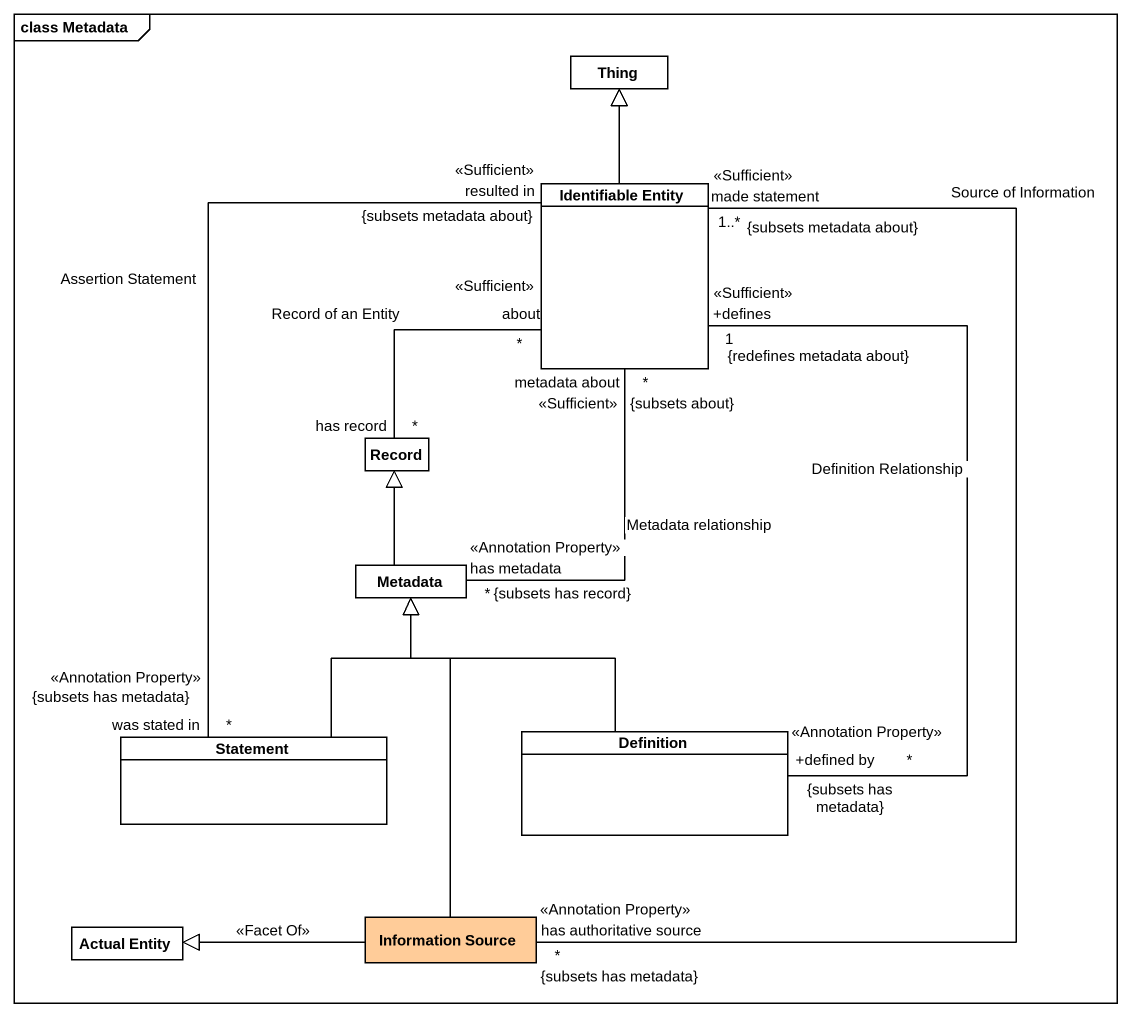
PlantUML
@startuml
mainframe class Metadata
hide circle
hide empty members
class Thing
class "Identifiable Entity" as Identifiable_Entity
class "Record" as Record_
class Metadata
class Statement
class Definition
class "Actual Entity" as Actual_Entity
class "Information Source" as Information_Source #FFCC99
Identifiable_Entity -up-|> Thing
Identifiable_Entity "resulted in\n<<Sufficient>>\n{subsets metadata about}" -- "was stated in\n<<Annotation Property>>\n*\n{subsets has metadata}" Statement : Assertion Statement
Record_ "has record\n*" -up- "about\n<<Sufficient>>\n*" Identifiable_Entity : Record of an Entity
Metadata "has metadata\n<<Annotation Property>>\n*\n{subsets has record}" -up- "metadata about\n<<Sufficient>>\n*\n{subsets about}" Identifiable_Entity : Metadata relationship
Metadata -up-|> Record_
Statement -up-|> Metadata
Definition "+defined by\n<<Annotation Property>>\n*\n{subsets has metadata}" -up- "+defines\n<<Sufficient>>\n1\n{redefines metadata about}" Identifiable_Entity : Definition Relationship
Definition -up-|> Metadata
Information_Source "has authoritative source\n<<Annotation Property>>\n*\n{subsets has metadata}" -up- "made statement\n<<Sufficient>>\n1..*\n{subsets metadata about}" Identifiable_Entity : Source of Information
Information_Source -up-|> Metadata
Information_Source -left-|> Actual_Entity : <<Facet Of>>
@enduml
